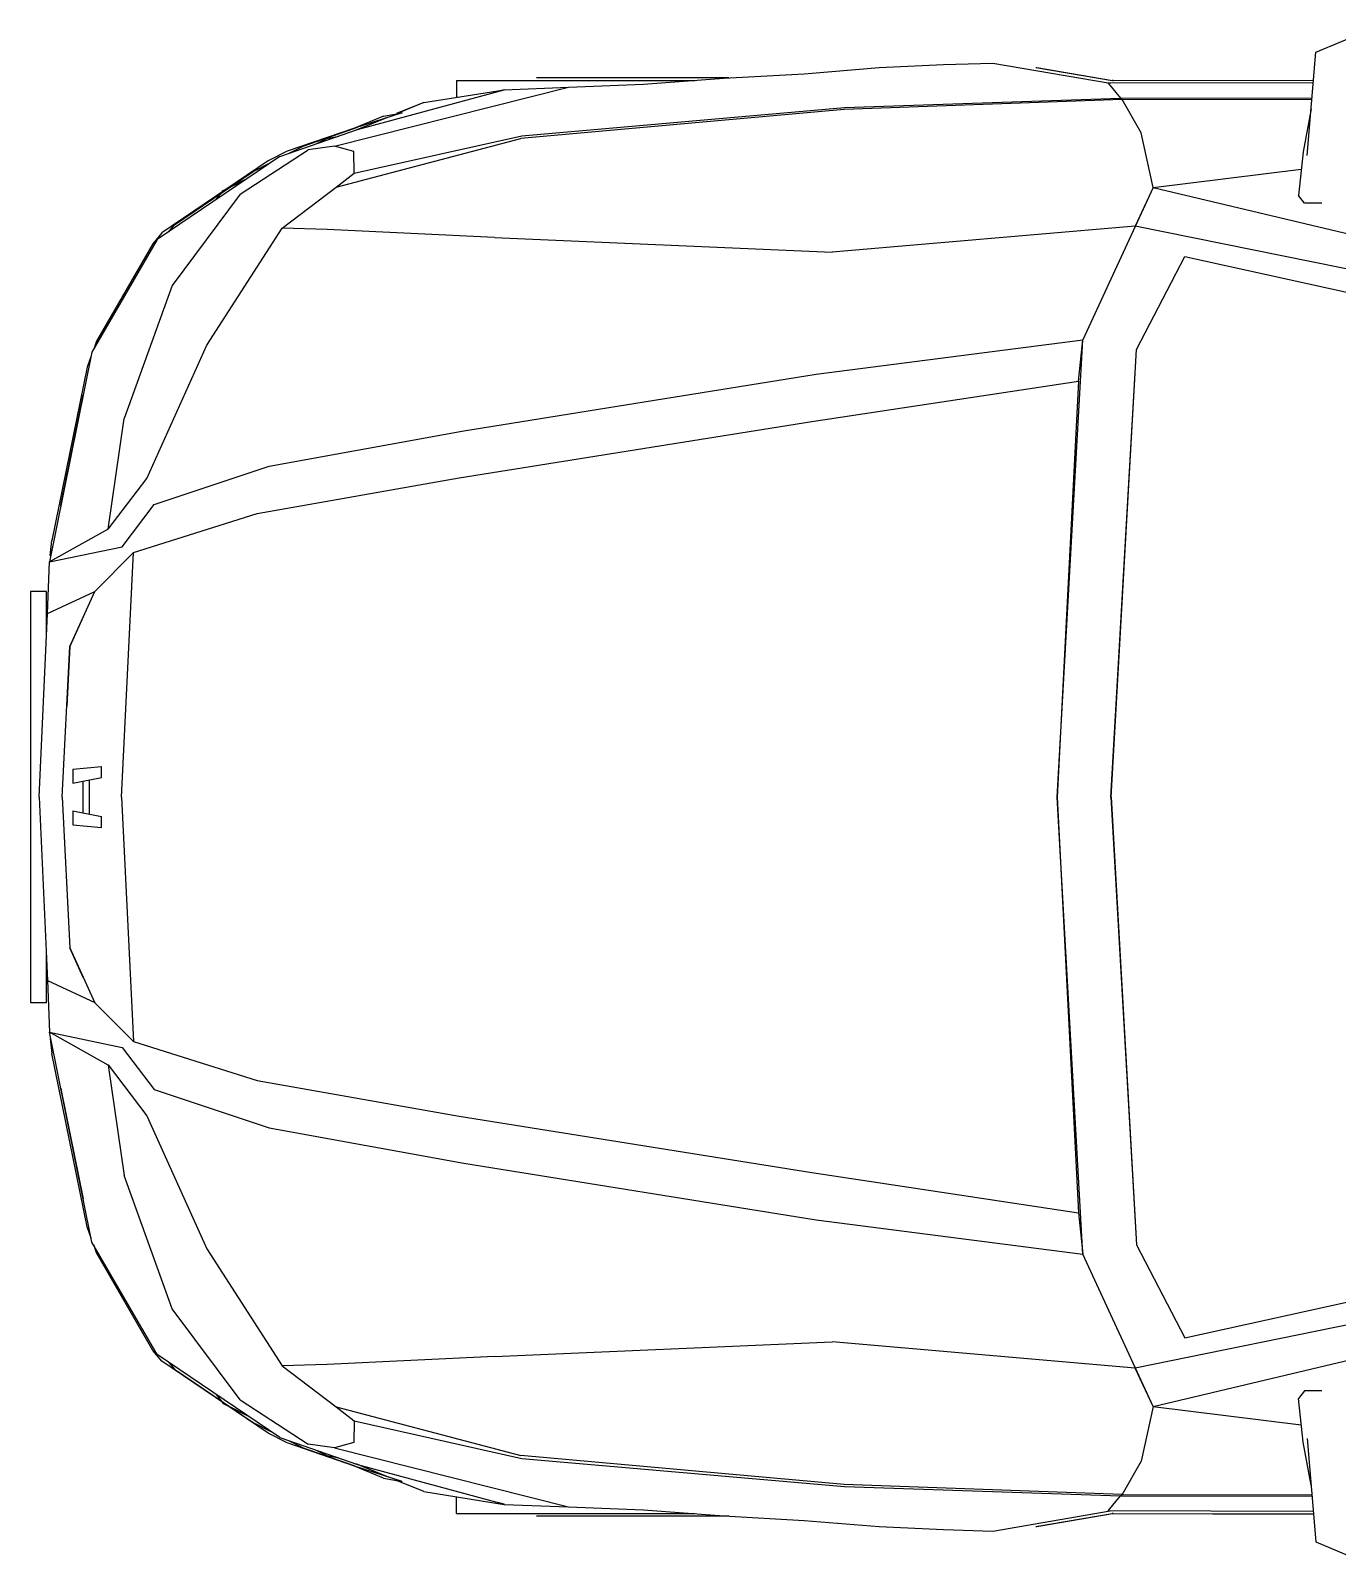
# Model space of a CAD drawing. Header units: millimetres. Extents: x -17157 to 13723, y 21549 to 39550.
# Drawn here: x 2760 to 4349, y 28822 to 30687 of the extents above; entities that cross this region are included whole.
import ezdxf

# ---------------------------------------------------------------- set-up
doc = ezdxf.new("R2010")
doc.units = ezdxf.units.MM

# ---------------------------------------------------------------- blocks, each defined once
blk = doc.blocks.new('A$C5E793984')
for p, q in [((1563.4, 1838.6), (1625.8, 1864.7)), ((1552.9, 1712.7), (1563.4, 1838.6)), ((843.3, 1806.9), (941, 1812.4)), ((941, 1812.4), (1032.3, 1820)), ((1032.3, 1820), (1110.4, 1823.7)), ((1110.4, 1823.7), (1170.5, 1825.3)), ((1170.5, 1825.3), (1313.2, 1801)), ((1222.9, 1820), (1315.6, 1804.1)), ((1222.9, 1820), (1223.9, 1819.9)), ((1223.9, 1819.9), (1316, 1804.1)), ((369.5, 1724.3), (654.4, 1796)), ((397.7, 1744.4), (576.1, 1792.9)), ((478.3, 1777.3), (576.1, 1792.9)), ((518.2, 1804.2), (808, 1804.2)), ((518.2, 1804.2), (518.2, 1783.6)), ((576.1, 1792.9), (568, 1790.7)), ((576.1, 1792.9), (654.4, 1796)), ((849.4, 1807.2), (615.4, 1807.2)), ((654.4, 1796), (745.5, 1799.5)), ((745.5, 1799.5), (843.3, 1806.9)), ((1560.3, 1801.4), (1310.6, 1800.9)), ((1310.6, 1800.9), (1325.7, 1782.7)), ((1315.6, 1804.1), (1560.6, 1804.7)), ((1316.9, 1804), (1315.6, 1804.1)), ((1316.9, 1804), (1560.6, 1804.6)), ((478.3, 1777.3), (444.9, 1763.7)), ((478.3, 1777.3), (445.2, 1763.8)), ((1327.6, 1780.9), (989.6, 1768.9)), ((989.8, 1771.2), (1325.7, 1782.7)), ((1325.6, 1782.7), (1327.6, 1780.9)), ((1325.7, 1782.7), (1558.8, 1783.1)), ((1327.6, 1780.9), (1558.7, 1781.4)), ((1350.9, 1740.3), (1327.6, 1780.9)), ((451.8, 1764.9), (394, 1746.3)), ((429.3, 1760.9), (394, 1746.3)), ((433.1, 1758.9), (395.4, 1743.6)), ((434, 1759.2), (397.8, 1744.5)), ((429.3, 1760.9), (451.8, 1764.9)), ((989.6, 1768.9), (596.4, 1733.6)), ((597.5, 1737), (989.8, 1771.2)), ((1557.7, 1769.6), (1547.9, 1717.3)), ((303.1, 1711.8), (397.7, 1744.4)), ((394, 1746.3), (312.1, 1718)), ((331.4, 1724.3), (393.1, 1745.6)), ((360.4, 1733.5), (374.7, 1736.5)), ((393.1, 1745.6), (397.5, 1747.5)), ((393.6, 1691.2), (597.5, 1737)), ((1365.3, 1674), (1350.9, 1740.3)), ((254.8, 1665.7), (337.7, 1719.8)), ((312.1, 1718), (288.8, 1706.2)), ((314.5, 1715.7), (331.4, 1724.3)), ((369.5, 1724.3), (337.7, 1719.8)), ((348.1, 1727.3), (360.4, 1733.5)), ((360.4, 1733.5), (360.5, 1733.5)), ((393, 1717.6), (369.5, 1724.3)), ((371.6, 1674.5), (596.4, 1733.6)), ((393.6, 1691.2), (393, 1717.6)), ((1547.9, 1717.3), (1542.2, 1664.2)), ((303.1, 1711.7), (153.9, 1610.6)), ((288.8, 1706.2), (159.6, 1618.7)), ((270.6, 1693.3), (292.2, 1704.3)), ((175, 1628.6), (270.6, 1693.3)), ((242.6, 1674.4), (263.4, 1684.8)), ((242.7, 1674.4), (263.5, 1684.9)), ((371.6, 1674.5), (393.6, 1691.2)), ((1365.3, 1674), (1545.6, 1696.2)), ((254.8, 1665.7), (172.1, 1554.8)), ((225.6, 1659.2), (231.7, 1667)), ((225.6, 1659.2), (231.6, 1667)), ((232.5, 1668.1), (234.2, 1670.2)), ((232.5, 1668), (234.1, 1670.2)), ((234.1, 1670.2), (239.8, 1673)), ((234.2, 1670.2), (239.7, 1673)), ((306, 1624.3), (371.6, 1674.5)), ((1365.3, 1674), (1279.8, 1488.5)), ((1365.3, 1674), (1343.7, 1627.1)), ((1365.3, 1674), (1733, 1586.7)), ((1549.7, 1655), (1542.2, 1664.2)), ((1570.5, 1654.7), (1549.7, 1655)), ((168.1, 1620.2), (175, 1628.6)), ((214.3, 1482), (306, 1624.3)), ((360.7, 1622.9), (306, 1624.3)), ((564.2, 1613.1), (360.7, 1622.9)), ((1343.7, 1627.1), (975, 1595.2)), ((1725.3, 1549.3), (1343.7, 1627.1)), ((153.9, 1610.6), (74.6, 1473.7)), ((148.8, 1605.6), (80.2, 1486.9)), ((159.6, 1618.7), (148.8, 1605.6)), ((564.2, 1613.1), (975, 1595.2)), ((1345.2, 1477), (1404.1, 1590.1)), ((1404.1, 1590.1), (1726.2, 1519)), ((172.2, 1554.8), (113.8, 1392.9)), ((74.6, 1473.7), (23, 1218.6)), ((80.2, 1486.9), (76.7, 1477.3)), ((141.2, 1320), (214.3, 1482)), ((955.5, 1446.9), (1279.9, 1488.5)), ((1248.8, 932.4), (1279.9, 1488.5)), ((1274.7, 1438.3), (1279.9, 1488.5)), ((1314.1, 932.4), (1345.2, 1477)), ((1314.2, 932.4), (1345.2, 1477)), ((68.6, 1455.4), (25.8, 1244.3)), ((73.7, 1469.2), (68.6, 1455.4)), ((526.8, 1377.8), (955.5, 1446.9)), ((950.4, 1389.1), (1274.7, 1438.3)), ((950.4, 1389.1), (1274.7, 1438.3)), ((1274.7, 1438.3), (1248.8, 932.4)), ((37.1, 1289.5), (63.8, 1421.1)), ((63.8, 1421.1), (64.1, 1421.8)), ((1151.5, 1419.6), (1151.5, 1419.6)), ((94.2, 1258.4), (113.8, 1392.9)), ((521.1, 1320.7), (950.4, 1389.1)), ((521.1, 1320.7), (950.4, 1389.1)), ((290.2, 1334.9), (526.8, 1377.8)), ((150.1, 1288.2), (290.2, 1334.9)), ((94.2, 1258.4), (141.2, 1320)), ((275.5, 1277.2), (521.1, 1320.7)), ((36.7, 1286.6), (37.1, 1289.5)), ((111.2, 1236.9), (150.1, 1288.2)), ((125.3, 1229.7), (275.5, 1277.2)), ((94.2, 1258.4), (23, 1218.6)), ((23, 1218.6), (111.2, 1236.9)), ((23.6, 1226.3), (25.8, 1244.3)), ((20.5, 1155.7), (23, 1218.6)), ((23.6, 1226.3), (24.5, 1226.1)), ((78.1, 1182.6), (125.3, 1229.7)), ((110.6, 932.4), (125.3, 1229.7)), ((0, 1182.4), (0, 682.4)), ((19.1, 1182.4), (0, 1182.4)), ((19.1, 1124.8), (19.1, 1182.4)), ((20.5, 1155.7), (78.1, 1182.6)), ((47.8, 1115.7), (78.1, 1182.6)), ((10.5, 932.4), (20.5, 1155.7)), ((64.1, 1151.8), (47.7, 1115.7)), ((38.3, 932.4), (47.8, 1115.7)), ((47.7, 1115.7), (44, 1042.9)), ((51.3, 966.1), (86.1, 969.5)), ((51.3, 966.1), (51.3, 949.2)), ((51.3, 949.2), (86.1, 956)), ((63.4, 951.6), (63.4, 913.2)), ((71.2, 953.1), (71.2, 911.6)), ((86.1, 956), (86.1, 969.5)), ((10.5, 932.4), (20.5, 709.1)), ((38.3, 932.4), (47.8, 749)), ((110.6, 932.4), (125.3, 635)), ((1248.8, 932.4), (1274.7, 426.5)), ((1279.9, 376.2), (1248.8, 932.4)), ((1314.1, 932.4), (1345.2, 387.7)), ((1314.2, 932.4), (1345.2, 387.7)), ((51.3, 915.5), (86.1, 908.7)), ((51.3, 915.5), (51.3, 898.6)), ((51.3, 898.6), (86.1, 895.2)), ((86.1, 895.2), (86.1, 908.7)), ((43.7, 828.8), (47.7, 749)), ((64.1, 712.9), (47.7, 749)), ((47.8, 749), (78.1, 682.1)), ((19.1, 682.4), (19.1, 739.9)), ((20.5, 709.1), (78.1, 682.2)), ((20.5, 709.1), (23, 646.1)), ((0, 682.4), (19.1, 682.4)), ((78.1, 682.1), (125.3, 635)), ((94.2, 606.3), (23, 646.1)), ((23, 646.1), (111.2, 627.8)), ((74.6, 391), (23, 646.1)), ((23.6, 638.4), (24.5, 638.6)), ((23.6, 638.4), (25.8, 620.4)), ((125.3, 635), (275.5, 587.5)), ((68.6, 409.3), (25.8, 620.4)), ((111.2, 627.8), (150.1, 576.6)), ((94.2, 606.4), (141.2, 544.7)), ((94.2, 606.3), (113.8, 471.9)), ((36.7, 578.1), (37.1, 575.3)), ((275.5, 587.5), (521.1, 544)), ((37.1, 575.3), (63.8, 443.7)), ((150.1, 576.6), (290.2, 529.9)), ((141.2, 544.7), (214.3, 382.7)), ((521.1, 544), (950.4, 475.6)), ((521.1, 544), (950.4, 475.6)), ((290.2, 529.9), (526.8, 487)), ((526.8, 487), (955.5, 417.8)), ((172.2, 309.9), (113.8, 471.9)), ((950.4, 475.6), (1274.7, 426.5)), ((950.4, 475.6), (1274.7, 426.5)), ((63.8, 443.7), (64.1, 443)), ((1151.5, 445.1), (1151.5, 445.1)), ((955.5, 417.8), (1279.9, 376.2)), ((1274.7, 426.5), (1279.9, 376.2)), ((73.7, 395.6), (68.6, 409.3)), ((153.9, 254.1), (74.6, 391)), ((80.2, 377.8), (76.7, 387.4)), ((148.8, 259.1), (80.2, 377.8)), ((214.3, 382.7), (306, 240.4)), ((1365.3, 190.7), (1279.8, 376.2)), ((1345.2, 387.7), (1404.1, 274.6)), ((1404.1, 274.6), (1726.2, 345.7)), ((254.8, 199), (172.1, 309.9)), ((1725.3, 315.4), (1343.7, 237.6)), ((564.2, 251.6), (975, 269.5)), ((1343.7, 237.6), (975, 269.5)), ((1365.3, 190.7), (1733, 278)), ((159.6, 246.1), (148.8, 259.1)), ((303.1, 153), (153.9, 254.1)), ((288.8, 158.6), (159.6, 246.1)), ((168.1, 244.5), (175, 236.1)), ((564.2, 251.6), (360.7, 241.8)), ((175, 236.1), (270.6, 171.4)), ((360.7, 241.8), (306, 240.4)), ((306, 240.4), (371.6, 190.3)), ((1365.3, 190.7), (1343.7, 237.6)), ((225.6, 205.6), (231.6, 197.8)), ((225.6, 205.5), (231.7, 197.7)), ((1549.7, 209.8), (1542.2, 200.5)), ((1570.5, 210), (1549.7, 209.8)), ((232.5, 196.7), (234.2, 194.6)), ((232.5, 196.7), (234.1, 194.6)), ((234.1, 194.6), (239.8, 191.7)), ((234.2, 194.6), (239.7, 191.8)), ((242.6, 190.4), (263.4, 179.9)), ((242.7, 190.3), (263.5, 179.8)), ((254.8, 199), (337.7, 144.9)), ((371.6, 190.3), (596.4, 131.1)), ((371.6, 190.3), (393.6, 173.5)), ((1365.3, 190.7), (1350.9, 124.5)), ((1365.3, 190.7), (1545.6, 168.5)), ((1547.9, 147.5), (1542.2, 200.5)), ((270.6, 171.4), (292.2, 160.4)), ((393.6, 173.5), (393, 147.1)), ((393.6, 173.5), (597.5, 127.7)), ((312.1, 146.7), (288.8, 158.6)), ((303.1, 153), (397.7, 120.3)), ((1552.9, 152), (1563.4, 26.1)), ((394, 118.4), (312.1, 146.7)), ((314.5, 149), (331.4, 140.5)), ((331.4, 140.5), (393.1, 119.1)), ((369.5, 140.5), (337.7, 144.9)), ((348.1, 137.4), (360.4, 131.2)), ((360.4, 131.3), (374.7, 128.3)), ((360.4, 131.3), (360.5, 131.2)), ((393, 147.1), (369.5, 140.4)), ((369.5, 140.4), (654.4, 68.7)), ((989.6, 95.9), (596.4, 131.1)), ((1557.7, 95.1), (1547.9, 147.5)), ((393.1, 119.1), (397.5, 117.2)), ((451.8, 99.8), (394, 118.4)), ((429.3, 103.8), (394, 118.4)), ((433.1, 105.8), (395.4, 121.1)), ((397.7, 120.3), (576.1, 71.9)), ((434, 105.5), (397.8, 120.3)), ((597.5, 127.7), (989.8, 93.5)), ((1350.9, 124.5), (1327.6, 83.8)), ((429.3, 103.8), (451.8, 99.8)), ((478.3, 87.5), (444.9, 101)), ((478.3, 87.5), (445.2, 101)), ((1327.6, 83.8), (989.6, 95.9)), ((989.8, 93.5), (1325.7, 82)), ((478.3, 87.5), (576.1, 71.8)), ((518.2, 60.5), (518.2, 81.1)), ((1310.6, 63.8), (1325.7, 82)), ((1325.6, 82), (1327.6, 83.8)), ((1325.7, 82), (1558.8, 81.6)), ((1327.6, 83.8), (1558.7, 83.3)), ((518.2, 60.5), (808, 60.5)), ((576.1, 71.9), (568, 74.1)), ((576.1, 71.8), (654.4, 68.7)), ((849.4, 57.5), (615.4, 57.5)), ((654.4, 68.7), (745.5, 65.2)), ((745.5, 65.2), (843.3, 57.8)), ((843.3, 57.8), (941, 52.3)), ((1170.5, 39.4), (1313.2, 63.8)), ((1222.9, 44.7), (1315.6, 60.6)), ((1223.9, 44.8), (1316, 60.6)), ((1560.3, 63.3), (1310.6, 63.8)), ((1316.9, 60.7), (1315.6, 60.6)), ((1315.6, 60.6), (1560.6, 60)), ((1316.9, 60.7), (1560.6, 60.1)), ((941, 52.3), (1032.3, 44.7)), ((1032.3, 44.7), (1110.4, 41.1)), ((1110.4, 41.1), (1170.5, 39.4)), ((1222.9, 44.7), (1223.9, 44.8)), ((1563.4, 26.1), (1625.8, 0))]:
    blk.add_line(p, q)

msp = doc.modelspace()

# ---------------------------------------------------------------- block references
msp.add_blockref('A$C5E793984', (2759.8, 28821.8))

doc.saveas('drawing.dxf')
